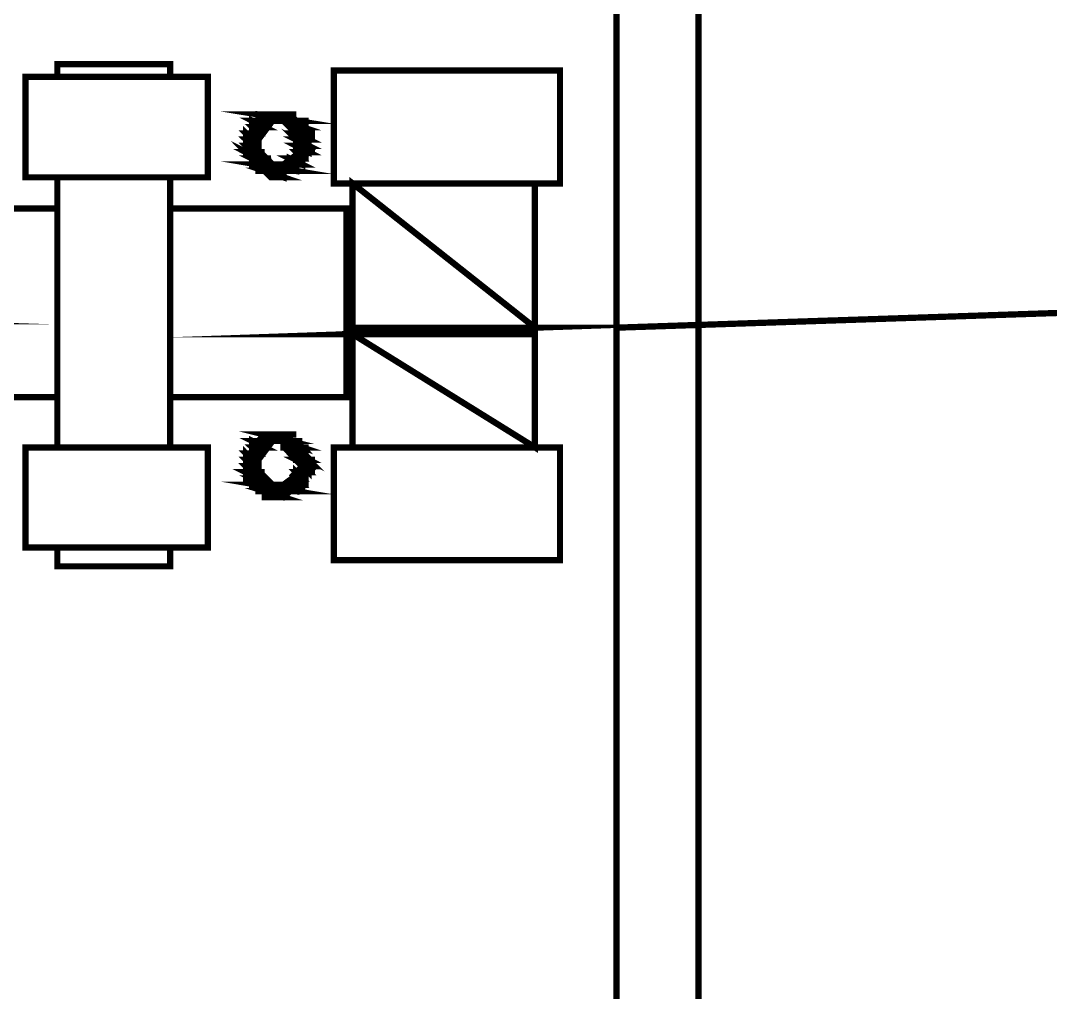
# Model space of a CAD drawing. Extents: x 219 to 1226, y 175 to 465.
# Drawn here: x 672.13 to 679.08, y 297.99 to 304.55 of the extents above; entities that cross this region are included whole.
import ezdxf

# ---------------------------------------------------------------- set-up
doc = ezdxf.new("R2010")
doc.units = 0
doc.header["$MEASUREMENT"] = 0
doc.layers.add('C00-00-00-BLACK', color=7, linetype='Continuous')
doc.layers.add('CFF-00-00', color=1, linetype='Continuous')

msp = doc.modelspace()

# ---------------------------------------------------------------- linework, layer by layer
at = {"layer": 'C00-00-00-BLACK', "const_width": 0.0423}
for points in [[(676.1553, 312.1444), (676.1553, 303.5394)], [(676.7083, 312.1444), (676.7083, 293.1124)], [(673.1443, 304.1744), (673.1443, 304.2594), (672.3823, 304.2594), (672.3823, 304.1744)], [(676.1553, 303.5824), (676.1553, 293.1124)], [(672.3823, 303.4964), (672.3823, 301.6734)], [(673.1443, 301.6734), (673.1443, 303.4964)], [(674.3743, 301.6734), (674.3743, 303.4554)], [(675.6053, 301.6734), (675.6053, 303.4554)], [(672.3823, 303.2864), (671.1093, 303.2864), (671.1093, 302.0124), (672.3823, 302.0124)], [(673.1443, 302.0124), (674.3333, 302.0124), (674.3333, 303.2864), (673.1443, 303.2864)], [(673.1443, 300.9974), (673.1443, 300.8704), (672.3823, 300.8704), (672.3823, 300.9974)], [(672.3823, 300.9974), (673.1443, 300.9974)]]:
    msp.add_lwpolyline(points, dxfattribs=at)
for points in [[(674.2473, 303.4554), (675.7743, 303.4554), (675.7743, 304.2174), (674.2473, 304.2174), (674.2473, 303.4554)], [(672.1683, 303.4964), (673.3983, 303.4964), (673.3983, 304.1744), (672.1683, 304.1744), (672.1683, 303.4964)], [(673.9513, 303.9204), (673.7393, 303.9204), (673.9943, 303.8784), (673.9513, 303.9204)], [(674.0783, 303.7094), (674.0783, 303.7624), (673.9193, 303.9204), (673.8673, 303.9204), (673.8243, 303.9204), (673.6973, 303.7624), (673.6973, 303.7094), (673.6973, 303.6674), (673.8243, 303.5394), (673.8673, 303.5394), (673.9193, 303.5394), (674.0783, 303.6674), (674.0783, 303.7094)], [(673.7393, 303.9204), (673.9943, 303.8784), (673.7393, 303.8784), (673.7393, 303.9204)], [(673.7813, 303.9204), (673.9513, 303.9204), (673.7393, 303.9204), (673.7813, 303.9204)], [(673.8243, 303.9204), (673.9083, 303.9204), (673.7813, 303.9204), (673.8243, 303.9204)], [(673.9513, 303.9204), (673.9943, 303.9204), (673.7813, 303.9204), (673.9513, 303.9204)], [(673.9513, 303.9204), (673.7813, 303.9204), (673.9083, 303.9204), (673.9513, 303.9204)], [(673.9513, 303.9204), (673.7813, 303.9204), (673.9513, 303.9204)], [(673.8673, 303.9204), (673.8243, 303.9204), (673.8673, 303.9204), (673.8673, 303.9204)], [(673.9083, 303.9204), (673.9513, 303.9204), (673.8243, 303.9204), (673.9083, 303.9204)], [(673.9083, 303.9204), (673.8243, 303.9204), (673.8673, 303.9204), (673.9083, 303.9204)], [(673.9083, 303.9204), (673.8243, 303.9204), (673.9083, 303.9204)], [(673.8243, 303.8784), (673.6973, 303.8784), (673.7813, 303.8354), (673.8243, 303.8784)], [(673.6973, 303.8784), (673.7813, 303.8354), (673.6973, 303.8354), (673.6973, 303.8784)], [(673.7393, 303.8784), (673.8243, 303.8784), (673.6973, 303.8784), (673.7393, 303.8784)], [(673.6973, 303.8354), (673.7393, 303.7934), (673.6973, 303.7934), (673.6973, 303.8354)], [(673.7393, 303.8784), (673.9943, 303.8784), (674.0353, 303.8784), (673.7393, 303.8784)], [(673.9943, 303.8784), (674.0353, 303.8784), (673.7393, 303.8784), (673.9943, 303.8784)], [(673.7393, 303.8784), (673.9943, 303.8784), (674.0353, 303.8784), (673.7393, 303.8784)], [(673.9943, 303.8784), (674.0353, 303.8784), (673.7393, 303.8784), (673.9943, 303.8784)], [(673.8243, 303.8784), (673.8673, 303.8784), (673.7393, 303.8784), (673.8243, 303.8784)], [(673.8243, 303.8784), (673.7393, 303.8784), (673.8673, 303.8784), (673.8243, 303.8784)], [(673.8243, 303.8784), (673.7393, 303.8784), (673.8243, 303.8784)], [(674.0353, 303.7094), (674.0353, 303.7514), (673.9083, 303.8784), (673.8673, 303.8784), (673.8343, 303.8784), (673.7393, 303.7514), (673.7393, 303.7094), (673.7393, 303.6774), (673.8343, 303.5824), (673.8673, 303.5824), (673.9083, 303.5824), (674.0353, 303.6774), (674.0353, 303.7094)], [(674.0353, 303.8784), (673.9083, 303.8784), (674.0353, 303.8354), (674.0353, 303.8784)], [(673.9083, 303.8784), (674.0353, 303.8354), (673.9513, 303.8354), (673.9083, 303.8784)], [(673.8673, 303.8784), (673.9943, 303.8784), (674.0353, 303.8784), (673.8673, 303.8784)], [(673.9943, 303.8784), (674.0353, 303.8784), (673.8673, 303.8784), (673.9943, 303.8784)], [(673.9943, 303.8784), (673.8673, 303.8784), (673.9943, 303.8784)], [(673.8673, 303.8784), (673.9943, 303.8784), (673.9083, 303.8784), (673.8673, 303.8784)], [(673.9083, 303.8784), (673.9943, 303.8784), (674.0353, 303.8784), (673.9083, 303.8784)], [(673.9943, 303.8784), (674.0353, 303.8784), (673.9083, 303.8784), (673.9943, 303.8784)], [(674.0353, 303.8784), (674.0783, 303.8784), (673.9083, 303.8784), (674.0353, 303.8784)], [(674.0353, 303.8784), (673.9083, 303.8784), (673.9943, 303.8784), (674.0353, 303.8784)], [(673.9943, 303.8354), (674.0353, 303.7934), (673.9943, 303.7934), (673.9943, 303.8354)], [(673.7393, 303.7934), (673.6553, 303.7934), (673.6973, 303.7514), (673.7393, 303.7934)], [(673.6553, 303.7934), (673.6973, 303.7514), (673.6553, 303.7514), (673.6553, 303.7934)], [(673.6973, 303.7934), (673.7393, 303.7934), (673.6553, 303.7934), (673.6973, 303.7934)], [(673.6553, 303.7934), (673.7393, 303.7934), (673.7813, 303.7934), (673.6553, 303.7934)], [(673.7393, 303.7934), (673.7813, 303.7934), (673.6553, 303.7934), (673.7393, 303.7934)], [(673.6553, 303.7514), (673.6973, 303.7094), (673.6553, 303.7094), (673.6553, 303.7514)], [(673.7393, 303.8354), (673.6973, 303.8354), (673.7393, 303.7934), (673.7393, 303.8354)], [(673.6973, 303.8354), (673.7813, 303.8354), (673.8243, 303.8354), (673.6973, 303.8354)], [(673.7813, 303.8354), (673.8243, 303.8354), (673.6973, 303.8354), (673.7813, 303.8354)], [(673.6973, 303.8354), (673.7813, 303.8354), (673.8243, 303.8354), (673.6973, 303.8354)], [(673.7813, 303.8354), (673.8243, 303.8354), (673.6973, 303.8354), (673.7813, 303.8354)], [(673.7393, 303.8354), (673.7813, 303.8354), (673.6973, 303.8354), (673.7393, 303.8354)], [(673.7393, 303.8354), (673.6973, 303.8354), (673.7813, 303.8354), (673.7393, 303.8354)], [(673.7393, 303.7934), (673.6973, 303.7934), (673.7393, 303.7934)], [(673.9943, 303.7514), (674.0783, 303.7094), (674.0353, 303.7094), (673.9943, 303.7514)], [(674.0783, 303.7934), (673.9943, 303.7934), (674.0783, 303.7514), (674.0783, 303.7934)], [(673.9513, 303.8354), (674.0353, 303.8354), (674.0783, 303.8354), (673.9513, 303.8354)], [(674.0353, 303.8354), (674.0783, 303.8354), (673.9513, 303.8354), (674.0353, 303.8354)], [(674.0353, 303.8354), (673.9513, 303.8354), (674.0353, 303.8354)], [(673.9513, 303.8354), (674.0353, 303.8354), (673.9943, 303.8354), (673.9513, 303.8354)], [(674.0353, 303.8354), (673.9943, 303.8354), (674.0353, 303.7934), (674.0353, 303.8354)], [(673.9943, 303.7934), (674.0783, 303.7514), (673.9943, 303.7514), (673.9943, 303.7934)], [(673.9943, 303.7934), (674.0353, 303.7934), (674.0783, 303.7934), (673.9943, 303.7934)], [(674.0353, 303.7934), (674.0783, 303.7934), (673.9943, 303.7934), (674.0353, 303.7934)], [(674.0783, 303.7934), (674.1203, 303.7934), (673.9943, 303.7934), (674.0783, 303.7934)], [(674.0783, 303.7934), (673.9943, 303.7934), (674.0353, 303.7934), (674.0783, 303.7934)], [(673.6553, 303.6664), (673.7393, 303.6234), (673.6973, 303.6234), (673.6553, 303.6664)], [(673.6973, 303.7514), (673.6553, 303.7514), (673.6973, 303.7094), (673.6973, 303.7514)], [(673.6973, 303.7094), (673.6553, 303.7094), (673.6973, 303.6664), (673.6973, 303.7094)], [(673.6553, 303.7514), (673.6973, 303.7514), (673.7393, 303.7514), (673.6553, 303.7514)], [(673.6973, 303.7514), (673.7393, 303.7514), (673.6553, 303.7514), (673.6973, 303.7514)], [(673.6553, 303.7514), (673.6973, 303.7514), (673.7393, 303.7514), (673.6553, 303.7514)], [(673.6973, 303.7514), (673.7393, 303.7514), (673.6553, 303.7514), (673.6973, 303.7514)], [(673.6553, 303.7094), (673.6973, 303.6664), (673.6553, 303.6664), (673.6553, 303.7094)], [(673.6553, 303.7094), (673.6973, 303.7094), (673.7393, 303.7094), (673.6553, 303.7094)], [(673.6973, 303.7094), (673.7393, 303.7094), (673.6553, 303.7094), (673.6973, 303.7094)], [(674.0783, 303.7514), (673.9943, 303.7514), (674.0783, 303.7094), (674.0783, 303.7514)], [(674.0783, 303.7094), (673.9943, 303.7094), (674.0783, 303.6664), (674.0783, 303.7094)], [(673.9943, 303.7514), (674.0783, 303.7514), (674.1203, 303.7514), (673.9943, 303.7514)], [(674.0783, 303.7514), (674.1203, 303.7514), (673.9943, 303.7514), (674.0783, 303.7514)], [(673.9943, 303.7094), (674.0783, 303.6664), (673.9943, 303.6664), (673.9943, 303.7094)], [(674.0353, 303.7094), (674.0783, 303.7094), (673.9943, 303.7094), (674.0353, 303.7094)], [(674.0783, 303.7094), (674.0353, 303.7094), (674.0783, 303.7094)], [(673.7393, 303.6664), (673.6553, 303.6664), (673.7393, 303.6234), (673.7393, 303.6664)], [(673.7393, 303.6664), (673.7813, 303.6664), (673.6553, 303.6664), (673.7393, 303.6664)], [(673.7393, 303.6664), (673.6553, 303.6664), (673.6973, 303.6664), (673.7393, 303.6664)], [(673.6553, 303.6664), (673.7393, 303.6664), (673.7813, 303.6664), (673.6553, 303.6664)], [(673.7393, 303.6664), (673.7813, 303.6664), (673.6553, 303.6664), (673.7393, 303.6664)], [(673.6973, 303.6234), (673.7813, 303.5824), (673.6973, 303.5824), (673.6973, 303.6234)], [(673.9513, 303.6234), (674.0353, 303.5824), (673.9513, 303.5824), (673.9513, 303.6234)], [(674.0783, 303.6664), (673.9943, 303.6664), (674.0353, 303.6234), (674.0783, 303.6664)], [(673.9943, 303.6664), (674.0353, 303.6234), (673.9943, 303.6234), (673.9943, 303.6664)], [(673.9943, 303.6664), (674.0783, 303.6664), (674.1203, 303.6664), (673.9943, 303.6664)], [(674.0783, 303.6664), (674.1203, 303.6664), (673.9943, 303.6664), (674.0783, 303.6664)], [(673.9943, 303.5824), (673.7393, 303.5824), (673.9943, 303.5394), (673.9943, 303.5824)], [(673.7813, 303.6234), (673.6973, 303.6234), (673.7813, 303.5824), (673.7813, 303.6234)], [(673.6973, 303.6234), (673.7393, 303.6234), (673.7813, 303.6234), (673.6973, 303.6234)], [(673.7393, 303.6234), (673.7813, 303.6234), (673.6973, 303.6234), (673.7393, 303.6234)], [(673.7813, 303.6234), (673.8243, 303.6234), (673.6973, 303.6234), (673.7813, 303.6234)], [(673.7813, 303.6234), (673.6973, 303.6234), (673.7393, 303.6234), (673.7813, 303.6234)], [(673.6973, 303.5824), (673.7813, 303.5824), (673.8243, 303.5824), (673.6973, 303.5824)], [(673.7813, 303.5824), (673.8243, 303.5824), (673.6973, 303.5824), (673.7813, 303.5824)], [(673.8243, 303.5824), (673.8673, 303.5824), (673.6973, 303.5824), (673.8243, 303.5824)], [(673.8243, 303.5824), (673.6973, 303.5824), (673.7813, 303.5824), (673.8243, 303.5824)], [(673.8243, 303.5824), (673.6973, 303.5824), (673.8243, 303.5824)], [(673.6973, 303.5824), (673.8243, 303.5824), (673.7393, 303.5824), (673.6973, 303.5824)], [(673.7813, 303.5394), (673.9083, 303.4964), (673.8243, 303.4964), (673.7813, 303.5394)], [(673.7393, 303.5824), (673.9943, 303.5394), (673.7393, 303.5394), (673.7393, 303.5824)], [(673.8673, 303.5824), (673.9083, 303.5824), (673.7393, 303.5824), (673.8673, 303.5824)], [(673.8673, 303.5824), (673.7393, 303.5824), (673.8243, 303.5824), (673.8673, 303.5824)], [(673.7393, 303.5824), (673.9943, 303.5824), (674.0353, 303.5824), (673.7393, 303.5824)], [(673.9943, 303.5824), (674.0353, 303.5824), (673.7393, 303.5824), (673.9943, 303.5824)], [(673.9083, 303.5824), (673.9943, 303.5824), (673.8673, 303.5824), (673.9083, 303.5824)], [(674.0353, 303.6234), (673.9513, 303.6234), (674.0353, 303.5824), (674.0353, 303.6234)], [(673.9513, 303.5824), (674.0353, 303.5824), (673.9083, 303.5824), (673.9513, 303.5824)], [(673.9943, 303.5824), (674.0353, 303.5824), (673.9083, 303.5824), (673.9943, 303.5824)], [(673.9943, 303.5824), (673.9083, 303.5824), (674.0353, 303.5824), (673.9943, 303.5824)], [(673.9083, 303.5824), (673.9943, 303.5824), (674.0353, 303.5824), (673.9083, 303.5824)], [(673.9943, 303.5824), (674.0353, 303.5824), (673.9083, 303.5824), (673.9943, 303.5824)], [(673.9943, 303.5824), (673.9083, 303.5824), (673.9943, 303.5824)], [(673.9943, 303.6234), (674.0353, 303.6234), (673.9513, 303.6234), (673.9943, 303.6234)], [(674.0353, 303.5824), (673.9513, 303.5824), (674.0353, 303.5824)], [(673.9943, 303.6234), (674.0353, 303.6234), (674.0783, 303.6234), (673.9943, 303.6234)], [(674.0353, 303.6234), (674.0783, 303.6234), (673.9943, 303.6234), (674.0353, 303.6234)], [(673.9943, 303.6234), (674.0353, 303.6234), (674.0783, 303.6234), (673.9943, 303.6234)], [(674.0353, 303.6234), (674.0783, 303.6234), (673.9943, 303.6234), (674.0353, 303.6234)], [(674.0353, 303.6234), (673.9943, 303.6234), (674.0353, 303.6234)], [(673.9083, 303.5394), (673.7813, 303.5394), (673.9083, 303.4964), (673.9083, 303.5394)], [(673.9513, 303.5394), (673.9943, 303.5394), (673.7393, 303.5394), (673.9513, 303.5394)], [(673.9513, 303.5394), (673.7393, 303.5394), (673.9943, 303.5394), (673.9513, 303.5394)], [(673.9513, 303.5394), (673.7393, 303.5394), (673.9513, 303.5394)], [(673.7393, 303.5394), (673.9513, 303.5394), (673.7813, 303.5394), (673.7393, 303.5394)], [(673.9083, 303.5394), (673.9513, 303.5394), (673.7813, 303.5394), (673.9083, 303.5394)], [(673.9083, 303.5394), (673.7813, 303.5394), (673.9513, 303.5394), (673.9083, 303.5394)], [(673.8243, 303.4964), (673.8673, 303.4964), (673.9083, 303.4964), (673.8243, 303.4964)], [(673.8673, 303.4964), (673.9083, 303.4964), (673.8243, 303.4964), (673.8673, 303.4964)], [(673.8673, 303.4964), (673.8243, 303.4964), (673.9083, 303.4964), (673.8673, 303.4964)], [(674.3743, 303.4554), (675.6053, 303.4554), (675.6053, 302.4814), (674.3743, 303.4554)], [(674.3743, 303.4554), (674.3743, 302.4814), (675.6053, 302.4814), (674.3743, 303.4554)], [(669.8793, 302.5654), (671.1093, 302.5244), (669.8793, 302.5244), (669.8793, 302.5654)], [(675.6053, 302.4814), (674.3743, 302.4384), (675.6053, 302.4384), (675.6053, 302.4814)], [(674.3743, 302.4814), (675.6053, 302.4814), (674.3743, 302.4384), (674.3743, 302.4814)], [(674.3743, 302.4384), (675.6053, 301.6734), (674.3743, 301.6734), (674.3743, 302.4384)], [(675.6053, 302.4384), (674.3743, 302.4384), (675.6053, 301.6734), (675.6053, 302.4384)], [(673.9513, 301.7594), (673.7813, 301.7594), (673.9513, 301.7164), (673.9513, 301.7594)], [(674.0783, 301.5464), (674.0783, 301.6004), (673.9193, 301.7594), (673.8673, 301.7594), (673.8243, 301.7594), (673.6973, 301.6004), (673.6973, 301.5464), (673.6973, 301.5054), (673.8243, 301.3774), (673.8673, 301.3774), (673.9193, 301.3774), (674.0783, 301.5054), (674.0783, 301.5464)], [(673.7813, 301.7594), (673.9513, 301.7164), (673.7393, 301.7164), (673.7813, 301.7594)], [(673.8243, 301.7594), (673.9083, 301.7594), (673.7813, 301.7594), (673.8243, 301.7594)], [(673.9513, 301.7594), (673.9943, 301.7594), (673.7813, 301.7594), (673.9513, 301.7594)], [(673.9513, 301.7594), (673.7813, 301.7594), (673.9083, 301.7594), (673.9513, 301.7594)], [(673.8673, 301.7594), (673.8243, 301.7594), (673.8673, 301.7594), (673.8673, 301.7594)], [(673.9083, 301.7594), (673.9513, 301.7594), (673.8243, 301.7594), (673.9083, 301.7594)], [(673.9083, 301.7594), (673.8243, 301.7594), (673.8673, 301.7594), (673.9083, 301.7594)], [(673.9083, 301.7594), (673.8243, 301.7594), (673.9083, 301.7594)], [(673.8243, 301.7164), (673.6973, 301.7164), (673.7813, 301.6734), (673.8243, 301.7164)], [(673.6973, 301.7164), (673.7813, 301.6734), (673.6973, 301.6734), (673.6973, 301.7164)], [(673.7393, 301.7164), (673.8243, 301.7164), (673.6973, 301.7164), (673.7393, 301.7164)], [(673.6973, 301.6734), (673.7393, 301.6324), (673.6973, 301.6324), (673.6973, 301.6734)], [(673.9943, 301.7164), (674.0353, 301.7164), (673.7393, 301.7164), (673.9943, 301.7164)], [(673.9943, 301.7164), (673.7393, 301.7164), (673.9513, 301.7164), (673.9943, 301.7164)], [(673.7393, 301.7164), (673.9943, 301.7164), (674.0353, 301.7164), (673.7393, 301.7164)], [(673.9943, 301.7164), (674.0353, 301.7164), (673.7393, 301.7164), (673.9943, 301.7164)], [(673.7393, 301.7164), (673.9943, 301.7164), (674.0353, 301.7164), (673.7393, 301.7164)], [(673.9943, 301.7164), (674.0353, 301.7164), (673.7393, 301.7164), (673.9943, 301.7164)], [(673.8243, 301.7164), (673.8673, 301.7164), (673.7393, 301.7164), (673.8243, 301.7164)], [(673.8243, 301.7164), (673.7393, 301.7164), (673.8673, 301.7164), (673.8243, 301.7164)], [(673.8243, 301.7164), (673.7393, 301.7164), (673.8243, 301.7164)], [(674.0353, 301.5464), (674.0353, 301.5894), (673.9083, 301.7164), (673.8673, 301.7164), (673.8343, 301.7164), (673.7393, 301.5894), (673.7393, 301.5464), (673.7393, 301.5154), (673.8343, 301.4204), (673.8673, 301.4204), (673.9083, 301.4204), (674.0353, 301.5154), (674.0353, 301.5464)], [(673.9943, 301.7164), (673.9083, 301.7164), (674.0353, 301.6734), (673.9943, 301.7164)], [(673.9943, 301.7164), (673.8673, 301.7164), (673.9943, 301.7164)], [(673.8673, 301.7164), (673.9943, 301.7164), (673.9083, 301.7164), (673.8673, 301.7164)], [(673.9083, 301.7164), (674.0353, 301.6734), (673.9083, 301.6734), (673.9083, 301.7164)], [(673.9083, 301.7164), (673.9943, 301.7164), (674.0353, 301.7164), (673.9083, 301.7164)], [(673.9943, 301.7164), (674.0353, 301.7164), (673.9083, 301.7164), (673.9943, 301.7164)], [(673.9943, 301.6734), (674.0353, 301.6324), (673.9943, 301.6324), (673.9943, 301.6734)], [(672.1683, 300.9974), (673.3983, 300.9974), (673.3983, 301.6734), (672.1683, 301.6734), (672.1683, 300.9974)], [(673.7393, 301.6324), (673.6553, 301.6324), (673.6973, 301.5894), (673.7393, 301.6324)], [(673.6553, 301.6324), (673.6973, 301.5894), (673.6553, 301.5894), (673.6553, 301.6324)], [(673.6973, 301.6324), (673.7393, 301.6324), (673.6553, 301.6324), (673.6973, 301.6324)], [(673.6553, 301.6324), (673.7393, 301.6324), (673.7813, 301.6324), (673.6553, 301.6324)], [(673.7393, 301.6324), (673.7813, 301.6324), (673.6553, 301.6324), (673.7393, 301.6324)], [(673.6553, 301.5894), (673.6973, 301.5464), (673.6553, 301.5464), (673.6553, 301.5894)], [(673.7813, 301.6734), (673.6973, 301.6734), (673.7393, 301.6324), (673.7813, 301.6734)], [(673.6973, 301.6734), (673.7813, 301.6734), (673.8243, 301.6734), (673.6973, 301.6734)], [(673.7813, 301.6734), (673.8243, 301.6734), (673.6973, 301.6734), (673.7813, 301.6734)], [(673.6973, 301.6734), (673.7813, 301.6734), (673.8243, 301.6734), (673.6973, 301.6734)], [(673.7813, 301.6734), (673.8243, 301.6734), (673.6973, 301.6734), (673.7813, 301.6734)], [(673.6973, 301.6324), (673.7393, 301.6324), (673.7813, 301.6324), (673.6973, 301.6324)], [(673.7393, 301.6324), (673.7813, 301.6324), (673.6973, 301.6324), (673.7393, 301.6324)], [(673.7393, 301.6324), (673.6973, 301.6324), (673.7393, 301.6324)], [(674.0353, 301.6734), (673.9083, 301.6734), (674.0353, 301.6734)], [(673.9083, 301.6734), (674.0353, 301.6734), (673.9513, 301.6734), (673.9083, 301.6734)], [(673.9943, 301.5894), (674.0783, 301.5464), (674.0353, 301.5464), (673.9943, 301.5894)], [(674.0353, 301.6324), (673.9943, 301.6324), (674.0783, 301.5894), (674.0353, 301.6324)], [(673.9513, 301.6734), (674.0353, 301.6734), (674.0783, 301.6734), (673.9513, 301.6734)], [(674.0353, 301.6734), (674.0783, 301.6734), (673.9513, 301.6734), (674.0353, 301.6734)], [(674.0353, 301.6734), (673.9513, 301.6734), (674.0353, 301.6734)], [(673.9513, 301.6734), (674.0353, 301.6734), (673.9943, 301.6734), (673.9513, 301.6734)], [(674.0353, 301.6734), (673.9943, 301.6734), (674.0353, 301.6324), (674.0353, 301.6734)], [(673.9943, 301.6324), (674.0783, 301.5894), (673.9943, 301.5894), (673.9943, 301.6324)], [(673.9943, 301.6324), (674.0353, 301.6324), (674.0783, 301.6324), (673.9943, 301.6324)], [(674.0353, 301.6324), (674.0783, 301.6324), (673.9943, 301.6324), (674.0353, 301.6324)], [(674.2473, 300.9114), (675.7743, 300.9114), (675.7743, 301.6734), (674.2473, 301.6734), (674.2473, 300.9114)], [(673.6973, 301.5894), (673.6553, 301.5894), (673.6973, 301.5464), (673.6973, 301.5894)], [(673.6553, 301.5894), (673.6973, 301.5894), (673.7393, 301.5894), (673.6553, 301.5894)], [(673.6973, 301.5894), (673.7393, 301.5894), (673.6553, 301.5894), (673.6973, 301.5894)], [(673.6553, 301.5464), (673.6973, 301.5054), (673.6553, 301.5054), (673.6553, 301.5464)], [(674.0783, 301.5894), (673.9943, 301.5894), (674.0783, 301.5464), (674.0783, 301.5894)], [(674.0353, 301.5464), (674.0783, 301.5054), (673.9943, 301.5054), (674.0353, 301.5464)], [(673.9943, 301.5894), (674.0783, 301.5894), (674.1203, 301.5894), (673.9943, 301.5894)], [(674.0783, 301.5894), (674.1203, 301.5894), (673.9943, 301.5894), (674.0783, 301.5894)], [(673.9943, 301.5894), (674.0783, 301.5894), (674.1203, 301.5894), (673.9943, 301.5894)], [(674.0783, 301.5894), (674.1203, 301.5894), (673.9943, 301.5894), (674.0783, 301.5894)], [(673.7393, 301.5054), (673.6553, 301.5054), (673.7393, 301.4634), (673.7393, 301.5054)], [(673.6973, 301.5464), (673.6553, 301.5464), (673.6973, 301.5054), (673.6973, 301.5464)], [(673.6553, 301.5464), (673.6973, 301.5464), (673.7393, 301.5464), (673.6553, 301.5464)], [(673.6973, 301.5464), (673.7393, 301.5464), (673.6553, 301.5464), (673.6973, 301.5464)], [(673.6553, 301.5464), (673.6973, 301.5464), (673.7393, 301.5464), (673.6553, 301.5464)], [(673.6973, 301.5464), (673.7393, 301.5464), (673.6553, 301.5464), (673.6973, 301.5464)], [(673.6553, 301.5054), (673.7393, 301.4634), (673.6553, 301.4634), (673.6553, 301.5054)], [(673.7393, 301.5054), (673.7813, 301.5054), (673.6553, 301.5054), (673.7393, 301.5054)], [(673.7393, 301.5054), (673.6553, 301.5054), (673.6973, 301.5054), (673.7393, 301.5054)], [(674.0783, 301.5054), (673.9943, 301.5054), (674.0353, 301.4634), (674.0783, 301.5054)], [(673.9943, 301.5054), (674.0353, 301.4634), (673.9943, 301.4634), (673.9943, 301.5054)], [(673.9943, 301.5054), (674.0783, 301.5054), (674.1203, 301.5054), (673.9943, 301.5054)], [(674.0783, 301.5054), (674.1203, 301.5054), (673.9943, 301.5054), (674.0783, 301.5054)], [(673.9943, 301.5054), (674.0783, 301.5054), (674.1203, 301.5054), (673.9943, 301.5054)], [(674.0783, 301.5054), (674.1203, 301.5054), (673.9943, 301.5054), (674.0783, 301.5054)], [(674.0783, 301.5464), (674.0353, 301.5464), (674.0783, 301.5054), (674.0783, 301.5464)], [(673.9943, 301.4204), (673.7393, 301.4204), (673.9943, 301.3774), (673.9943, 301.4204)], [(673.7393, 301.4634), (673.6973, 301.4634), (673.7813, 301.4204), (673.7393, 301.4634)], [(673.7393, 301.4634), (673.6553, 301.4634), (673.7393, 301.4634)], [(673.6553, 301.4634), (673.7393, 301.4634), (673.6973, 301.4634), (673.6553, 301.4634)], [(673.6973, 301.4634), (673.7813, 301.4204), (673.6973, 301.4204), (673.6973, 301.4634)], [(673.6973, 301.4634), (673.7393, 301.4634), (673.7813, 301.4634), (673.6973, 301.4634)], [(673.7393, 301.4634), (673.7813, 301.4634), (673.6973, 301.4634), (673.7393, 301.4634)], [(673.6973, 301.4204), (673.7813, 301.4204), (673.8243, 301.4204), (673.6973, 301.4204)], [(673.7813, 301.4204), (673.8243, 301.4204), (673.6973, 301.4204), (673.7813, 301.4204)], [(673.6973, 301.4204), (673.7813, 301.4204), (673.8243, 301.4204), (673.6973, 301.4204)], [(673.7813, 301.4204), (673.8243, 301.4204), (673.6973, 301.4204), (673.7813, 301.4204)], [(673.8243, 301.4204), (673.8673, 301.4204), (673.6973, 301.4204), (673.8243, 301.4204)], [(673.8243, 301.4204), (673.6973, 301.4204), (673.7813, 301.4204), (673.8243, 301.4204)], [(673.8243, 301.4204), (673.6973, 301.4204), (673.8243, 301.4204)], [(673.6973, 301.4204), (673.8243, 301.4204), (673.7393, 301.4204), (673.6973, 301.4204)], [(673.7393, 301.4204), (673.9943, 301.3774), (673.7393, 301.3774), (673.7393, 301.4204)], [(673.8673, 301.4204), (673.9083, 301.4204), (673.7393, 301.4204), (673.8673, 301.4204)], [(673.8673, 301.4204), (673.7393, 301.4204), (673.8243, 301.4204), (673.8673, 301.4204)], [(673.9083, 301.4204), (673.9943, 301.4204), (673.8673, 301.4204), (673.9083, 301.4204)], [(673.8673, 301.4204), (673.9943, 301.4204), (674.0353, 301.4204), (673.8673, 301.4204)], [(673.9943, 301.4204), (674.0353, 301.4204), (673.8673, 301.4204), (673.9943, 301.4204)], [(673.9513, 301.4204), (674.0353, 301.4204), (673.9083, 301.4204), (673.9513, 301.4204)], [(673.9943, 301.4204), (674.0353, 301.4204), (673.9083, 301.4204), (673.9943, 301.4204)], [(673.9943, 301.4204), (673.9083, 301.4204), (674.0353, 301.4204), (673.9943, 301.4204)], [(673.9083, 301.4204), (673.9943, 301.4204), (674.0353, 301.4204), (673.9083, 301.4204)], [(673.9943, 301.4204), (674.0353, 301.4204), (673.9083, 301.4204), (673.9943, 301.4204)], [(673.9943, 301.4204), (673.9083, 301.4204), (673.9943, 301.4204)], [(673.9943, 301.4634), (674.0353, 301.4204), (673.9513, 301.4204), (673.9943, 301.4634)], [(673.9513, 301.4204), (674.0353, 301.4204), (674.0783, 301.4204), (673.9513, 301.4204)], [(674.0353, 301.4204), (674.0783, 301.4204), (673.9513, 301.4204), (674.0353, 301.4204)], [(674.0353, 301.4204), (673.9513, 301.4204), (674.0353, 301.4204)], [(674.0353, 301.4634), (673.9943, 301.4634), (674.0353, 301.4204), (674.0353, 301.4634)], [(673.9943, 301.4634), (674.0353, 301.4634), (674.0783, 301.4634), (673.9943, 301.4634)], [(674.0353, 301.4634), (674.0783, 301.4634), (673.9943, 301.4634), (674.0353, 301.4634)], [(673.9943, 301.4634), (674.0353, 301.4634), (674.0783, 301.4634), (673.9943, 301.4634)], [(674.0353, 301.4634), (674.0783, 301.4634), (673.9943, 301.4634), (674.0353, 301.4634)], [(673.9513, 301.3774), (673.7813, 301.3774), (673.9083, 301.3364), (673.9513, 301.3774)], [(673.7393, 301.3774), (673.9943, 301.3774), (674.0353, 301.3774), (673.7393, 301.3774)], [(673.9943, 301.3774), (674.0353, 301.3774), (673.7393, 301.3774), (673.9943, 301.3774)], [(673.9513, 301.3774), (673.9943, 301.3774), (673.7393, 301.3774), (673.9513, 301.3774)], [(673.9513, 301.3774), (673.7393, 301.3774), (673.9943, 301.3774), (673.9513, 301.3774)], [(673.9513, 301.3774), (673.7393, 301.3774), (673.9513, 301.3774)], [(673.7393, 301.3774), (673.9513, 301.3774), (673.7813, 301.3774), (673.7393, 301.3774)], [(673.7813, 301.3774), (673.9083, 301.3364), (673.7813, 301.3364), (673.7813, 301.3774)], [(673.9083, 301.3364), (673.7813, 301.3364), (673.9083, 301.3364)], [(673.7813, 301.3364), (673.9083, 301.3364), (673.8243, 301.3364), (673.7813, 301.3364)], [(673.8243, 301.3364), (673.8673, 301.3364), (673.9083, 301.3364), (673.8243, 301.3364)], [(673.8673, 301.3364), (673.9083, 301.3364), (673.8243, 301.3364), (673.8673, 301.3364)], [(673.8673, 301.3364), (673.8243, 301.3364), (673.9083, 301.3364), (673.8673, 301.3364)]]:
    msp.add_lwpolyline(points, close=True, dxfattribs=at)
at = {"layer": 'C00-00-00-BLACK'}
for points in [[(673.7393, 303.8784), (673.8243, 303.8784), (673.6973, 303.8784), (673.7393, 303.8784)], [(673.8243, 303.8784), (673.6973, 303.8784), (673.7813, 303.8354), (673.8243, 303.8784)], [(673.6973, 303.8784), (673.7813, 303.8354), (673.6973, 303.8354), (673.6973, 303.8784)], [(673.7813, 303.9204), (673.9513, 303.9204), (673.7393, 303.9204), (673.7813, 303.9204)], [(673.9513, 303.9204), (673.7393, 303.9204), (673.9943, 303.8784), (673.9513, 303.9204)], [(673.7393, 303.9204), (673.9943, 303.8784), (673.7393, 303.8784), (673.7393, 303.9204)], [(673.7393, 303.8784), (673.9943, 303.8784), (674.0353, 303.8784), (673.7393, 303.8784)], [(673.9943, 303.8784), (674.0353, 303.8784), (673.7393, 303.8784), (673.9943, 303.8784)], [(673.7393, 303.8784), (673.9943, 303.8784), (674.0353, 303.8784), (673.7393, 303.8784)], [(673.9943, 303.8784), (674.0353, 303.8784), (673.7393, 303.8784), (673.9943, 303.8784)], [(673.8243, 303.8784), (673.8673, 303.8784), (673.7393, 303.8784), (673.8243, 303.8784)], [(673.8243, 303.8784), (673.7393, 303.8784), (673.8673, 303.8784), (673.8243, 303.8784)], [(673.8243, 303.8784), (673.7393, 303.8784), (673.8243, 303.8784)], [(673.8243, 303.9204), (673.9083, 303.9204), (673.7813, 303.9204), (673.8243, 303.9204)], [(673.9513, 303.9204), (673.9943, 303.9204), (673.7813, 303.9204), (673.9513, 303.9204)], [(673.9513, 303.9204), (673.7813, 303.9204), (673.9083, 303.9204), (673.9513, 303.9204)], [(673.9513, 303.9204), (673.7813, 303.9204), (673.9513, 303.9204)], [(673.8673, 303.9204), (673.8243, 303.9204), (673.8673, 303.9204), (673.8673, 303.9204)], [(673.9083, 303.9204), (673.9513, 303.9204), (673.8243, 303.9204), (673.9083, 303.9204)], [(673.9083, 303.9204), (673.8243, 303.9204), (673.8673, 303.9204), (673.9083, 303.9204)], [(673.9083, 303.9204), (673.8243, 303.9204), (673.9083, 303.9204)], [(673.8673, 303.8784), (673.9943, 303.8784), (674.0353, 303.8784), (673.8673, 303.8784)], [(673.9943, 303.8784), (674.0353, 303.8784), (673.8673, 303.8784), (673.9943, 303.8784)], [(673.9943, 303.8784), (673.8673, 303.8784), (673.9943, 303.8784)], [(673.8673, 303.8784), (673.9943, 303.8784), (673.9083, 303.8784), (673.8673, 303.8784)], [(673.9083, 303.8784), (673.9943, 303.8784), (674.0353, 303.8784), (673.9083, 303.8784)], [(673.9943, 303.8784), (674.0353, 303.8784), (673.9083, 303.8784), (673.9943, 303.8784)], [(674.0353, 303.8784), (674.0783, 303.8784), (673.9083, 303.8784), (674.0353, 303.8784)], [(674.0353, 303.8784), (673.9083, 303.8784), (673.9943, 303.8784), (674.0353, 303.8784)], [(674.0353, 303.8784), (673.9083, 303.8784), (674.0353, 303.8354), (674.0353, 303.8784)], [(673.9083, 303.8784), (674.0353, 303.8354), (673.9513, 303.8354), (673.9083, 303.8784)], [(673.6973, 303.8354), (673.7813, 303.8354), (673.8243, 303.8354), (673.6973, 303.8354)], [(673.7813, 303.8354), (673.8243, 303.8354), (673.6973, 303.8354), (673.7813, 303.8354)], [(673.6973, 303.8354), (673.7813, 303.8354), (673.8243, 303.8354), (673.6973, 303.8354)], [(673.7813, 303.8354), (673.8243, 303.8354), (673.6973, 303.8354), (673.7813, 303.8354)], [(673.7393, 303.8354), (673.7813, 303.8354), (673.6973, 303.8354), (673.7393, 303.8354)], [(673.7393, 303.8354), (673.6973, 303.8354), (673.7813, 303.8354), (673.7393, 303.8354)], [(673.7393, 303.8354), (673.6973, 303.8354), (673.7393, 303.7934), (673.7393, 303.8354)], [(673.6973, 303.8354), (673.7393, 303.7934), (673.6973, 303.7934), (673.6973, 303.8354)], [(673.9513, 303.8354), (674.0353, 303.8354), (674.0783, 303.8354), (673.9513, 303.8354)], [(674.0353, 303.8354), (674.0783, 303.8354), (673.9513, 303.8354), (674.0353, 303.8354)], [(674.0353, 303.8354), (673.9513, 303.8354), (674.0353, 303.8354)], [(673.9513, 303.8354), (674.0353, 303.8354), (673.9943, 303.8354), (673.9513, 303.8354)], [(674.0353, 303.8354), (673.9943, 303.8354), (674.0353, 303.7934), (674.0353, 303.8354)], [(673.9943, 303.8354), (674.0353, 303.7934), (673.9943, 303.7934), (673.9943, 303.8354)], [(673.6973, 303.7934), (673.7393, 303.7934), (673.6553, 303.7934), (673.6973, 303.7934)], [(673.6553, 303.7934), (673.7393, 303.7934), (673.7813, 303.7934), (673.6553, 303.7934)], [(673.7393, 303.7934), (673.7813, 303.7934), (673.6553, 303.7934), (673.7393, 303.7934)], [(673.7393, 303.7934), (673.6553, 303.7934), (673.6973, 303.7514), (673.7393, 303.7934)], [(673.6553, 303.7934), (673.6973, 303.7514), (673.6553, 303.7514), (673.6553, 303.7934)], [(673.6553, 303.7514), (673.6973, 303.7514), (673.7393, 303.7514), (673.6553, 303.7514)], [(673.6973, 303.7514), (673.7393, 303.7514), (673.6553, 303.7514), (673.6973, 303.7514)], [(673.6553, 303.7514), (673.6973, 303.7514), (673.7393, 303.7514), (673.6553, 303.7514)], [(673.6973, 303.7514), (673.7393, 303.7514), (673.6553, 303.7514), (673.6973, 303.7514)], [(673.6973, 303.7514), (673.6553, 303.7514), (673.6973, 303.7094), (673.6973, 303.7514)], [(673.6553, 303.7514), (673.6973, 303.7094), (673.6553, 303.7094), (673.6553, 303.7514)], [(673.7393, 303.7934), (673.6973, 303.7934), (673.7393, 303.7934)], [(673.9943, 303.7934), (674.0353, 303.7934), (674.0783, 303.7934), (673.9943, 303.7934)], [(674.0353, 303.7934), (674.0783, 303.7934), (673.9943, 303.7934), (674.0353, 303.7934)], [(674.0783, 303.7934), (674.1203, 303.7934), (673.9943, 303.7934), (674.0783, 303.7934)], [(674.0783, 303.7934), (673.9943, 303.7934), (674.0353, 303.7934), (674.0783, 303.7934)], [(674.0783, 303.7934), (673.9943, 303.7934), (674.0783, 303.7514), (674.0783, 303.7934)], [(673.9943, 303.7934), (674.0783, 303.7514), (673.9943, 303.7514), (673.9943, 303.7934)], [(673.9943, 303.7514), (674.0783, 303.7514), (674.1203, 303.7514), (673.9943, 303.7514)], [(674.0783, 303.7514), (674.1203, 303.7514), (673.9943, 303.7514), (674.0783, 303.7514)], [(674.0783, 303.7514), (673.9943, 303.7514), (674.0783, 303.7094), (674.0783, 303.7514)], [(673.9943, 303.7514), (674.0783, 303.7094), (674.0353, 303.7094), (673.9943, 303.7514)], [(673.6553, 303.7094), (673.6973, 303.7094), (673.7393, 303.7094), (673.6553, 303.7094)], [(673.6973, 303.7094), (673.7393, 303.7094), (673.6553, 303.7094), (673.6973, 303.7094)], [(673.6973, 303.7094), (673.6553, 303.7094), (673.6973, 303.6664), (673.6973, 303.7094)], [(673.6553, 303.7094), (673.6973, 303.6664), (673.6553, 303.6664), (673.6553, 303.7094)], [(673.7393, 303.6664), (673.7813, 303.6664), (673.6553, 303.6664), (673.7393, 303.6664)], [(673.7393, 303.6664), (673.6553, 303.6664), (673.6973, 303.6664), (673.7393, 303.6664)], [(673.6553, 303.6664), (673.7393, 303.6664), (673.7813, 303.6664), (673.6553, 303.6664)], [(673.7393, 303.6664), (673.7813, 303.6664), (673.6553, 303.6664), (673.7393, 303.6664)], [(673.7393, 303.6664), (673.6553, 303.6664), (673.7393, 303.6234), (673.7393, 303.6664)], [(673.6553, 303.6664), (673.7393, 303.6234), (673.6973, 303.6234), (673.6553, 303.6664)], [(674.0353, 303.7094), (674.0783, 303.7094), (673.9943, 303.7094), (674.0353, 303.7094)], [(674.0783, 303.7094), (673.9943, 303.7094), (674.0783, 303.6664), (674.0783, 303.7094)], [(673.9943, 303.7094), (674.0783, 303.6664), (673.9943, 303.6664), (673.9943, 303.7094)], [(673.9943, 303.6664), (674.0783, 303.6664), (674.1203, 303.6664), (673.9943, 303.6664)], [(674.0783, 303.6664), (674.1203, 303.6664), (673.9943, 303.6664), (674.0783, 303.6664)], [(674.0783, 303.6664), (673.9943, 303.6664), (674.0353, 303.6234), (674.0783, 303.6664)], [(673.9943, 303.6664), (674.0353, 303.6234), (673.9943, 303.6234), (673.9943, 303.6664)], [(674.0783, 303.7094), (674.0353, 303.7094), (674.0783, 303.7094)], [(673.6973, 303.6234), (673.7393, 303.6234), (673.7813, 303.6234), (673.6973, 303.6234)], [(673.7393, 303.6234), (673.7813, 303.6234), (673.6973, 303.6234), (673.7393, 303.6234)], [(673.7813, 303.6234), (673.8243, 303.6234), (673.6973, 303.6234), (673.7813, 303.6234)], [(673.7813, 303.6234), (673.6973, 303.6234), (673.7393, 303.6234), (673.7813, 303.6234)], [(673.7813, 303.6234), (673.6973, 303.6234), (673.7813, 303.5824), (673.7813, 303.6234)], [(673.6973, 303.6234), (673.7813, 303.5824), (673.6973, 303.5824), (673.6973, 303.6234)], [(673.9943, 303.6234), (674.0353, 303.6234), (673.9513, 303.6234), (673.9943, 303.6234)], [(674.0353, 303.6234), (673.9513, 303.6234), (674.0353, 303.5824), (674.0353, 303.6234)], [(673.9513, 303.6234), (674.0353, 303.5824), (673.9513, 303.5824), (673.9513, 303.6234)], [(673.9943, 303.6234), (674.0353, 303.6234), (674.0783, 303.6234), (673.9943, 303.6234)], [(674.0353, 303.6234), (674.0783, 303.6234), (673.9943, 303.6234), (674.0353, 303.6234)], [(673.9943, 303.6234), (674.0353, 303.6234), (674.0783, 303.6234), (673.9943, 303.6234)], [(674.0353, 303.6234), (674.0783, 303.6234), (673.9943, 303.6234), (674.0353, 303.6234)], [(674.0353, 303.6234), (673.9943, 303.6234), (674.0353, 303.6234)], [(673.6973, 303.5824), (673.7813, 303.5824), (673.8243, 303.5824), (673.6973, 303.5824)], [(673.7813, 303.5824), (673.8243, 303.5824), (673.6973, 303.5824), (673.7813, 303.5824)], [(673.8243, 303.5824), (673.8673, 303.5824), (673.6973, 303.5824), (673.8243, 303.5824)], [(673.8243, 303.5824), (673.6973, 303.5824), (673.7813, 303.5824), (673.8243, 303.5824)], [(673.8243, 303.5824), (673.6973, 303.5824), (673.8243, 303.5824)], [(673.6973, 303.5824), (673.8243, 303.5824), (673.7393, 303.5824), (673.6973, 303.5824)], [(673.8673, 303.5824), (673.9083, 303.5824), (673.7393, 303.5824), (673.8673, 303.5824)], [(673.8673, 303.5824), (673.7393, 303.5824), (673.8243, 303.5824), (673.8673, 303.5824)], [(673.7393, 303.5824), (673.9943, 303.5824), (674.0353, 303.5824), (673.7393, 303.5824)], [(673.9943, 303.5824), (674.0353, 303.5824), (673.7393, 303.5824), (673.9943, 303.5824)], [(673.9943, 303.5824), (673.7393, 303.5824), (673.9943, 303.5394), (673.9943, 303.5824)], [(673.7393, 303.5824), (673.9943, 303.5394), (673.7393, 303.5394), (673.7393, 303.5824)], [(673.9513, 303.5394), (673.9943, 303.5394), (673.7393, 303.5394), (673.9513, 303.5394)], [(673.9513, 303.5394), (673.7393, 303.5394), (673.9943, 303.5394), (673.9513, 303.5394)], [(673.9513, 303.5394), (673.7393, 303.5394), (673.9513, 303.5394)], [(673.7393, 303.5394), (673.9513, 303.5394), (673.7813, 303.5394), (673.7393, 303.5394)], [(673.9083, 303.5394), (673.9513, 303.5394), (673.7813, 303.5394), (673.9083, 303.5394)], [(673.9083, 303.5394), (673.7813, 303.5394), (673.9513, 303.5394), (673.9083, 303.5394)], [(673.9083, 303.5394), (673.7813, 303.5394), (673.9083, 303.4964), (673.9083, 303.5394)], [(673.7813, 303.5394), (673.9083, 303.4964), (673.8243, 303.4964), (673.7813, 303.5394)], [(673.9083, 303.5824), (673.9943, 303.5824), (673.8673, 303.5824), (673.9083, 303.5824)], [(673.9513, 303.5824), (674.0353, 303.5824), (673.9083, 303.5824), (673.9513, 303.5824)], [(673.9943, 303.5824), (674.0353, 303.5824), (673.9083, 303.5824), (673.9943, 303.5824)], [(673.9943, 303.5824), (673.9083, 303.5824), (674.0353, 303.5824), (673.9943, 303.5824)], [(673.9083, 303.5824), (673.9943, 303.5824), (674.0353, 303.5824), (673.9083, 303.5824)], [(673.9943, 303.5824), (674.0353, 303.5824), (673.9083, 303.5824), (673.9943, 303.5824)], [(673.9943, 303.5824), (673.9083, 303.5824), (673.9943, 303.5824)], [(674.0353, 303.5824), (673.9513, 303.5824), (674.0353, 303.5824)], [(673.8243, 303.4964), (673.8673, 303.4964), (673.9083, 303.4964), (673.8243, 303.4964)], [(673.8673, 303.4964), (673.9083, 303.4964), (673.8243, 303.4964), (673.8673, 303.4964)], [(673.8673, 303.4964), (673.8243, 303.4964), (673.9083, 303.4964), (673.8673, 303.4964)], [(674.3743, 303.4554), (674.3743, 302.4814), (675.6053, 302.4814), (674.3743, 303.4554)], [(674.3743, 303.4554), (675.6053, 303.4554), (675.6053, 302.4814), (674.3743, 303.4554)], [(674.3743, 302.4814), (675.6053, 302.4814), (674.3743, 302.4384), (674.3743, 302.4814)], [(675.6053, 302.4814), (674.3743, 302.4384), (675.6053, 302.4384), (675.6053, 302.4814)], [(675.6053, 302.4384), (674.3743, 302.4384), (675.6053, 301.6734), (675.6053, 302.4384)], [(674.3743, 302.4384), (675.6053, 301.6734), (674.3743, 301.6734), (674.3743, 302.4384)], [(673.7393, 301.7164), (673.8243, 301.7164), (673.6973, 301.7164), (673.7393, 301.7164)], [(673.8243, 301.7164), (673.6973, 301.7164), (673.7813, 301.6734), (673.8243, 301.7164)], [(673.6973, 301.7164), (673.7813, 301.6734), (673.6973, 301.6734), (673.6973, 301.7164)], [(673.7813, 301.7594), (673.9513, 301.7164), (673.7393, 301.7164), (673.7813, 301.7594)], [(673.9943, 301.7164), (674.0353, 301.7164), (673.7393, 301.7164), (673.9943, 301.7164)], [(673.9943, 301.7164), (673.7393, 301.7164), (673.9513, 301.7164), (673.9943, 301.7164)], [(673.7393, 301.7164), (673.9943, 301.7164), (674.0353, 301.7164), (673.7393, 301.7164)], [(673.9943, 301.7164), (674.0353, 301.7164), (673.7393, 301.7164), (673.9943, 301.7164)], [(673.7393, 301.7164), (673.9943, 301.7164), (674.0353, 301.7164), (673.7393, 301.7164)], [(673.9943, 301.7164), (674.0353, 301.7164), (673.7393, 301.7164), (673.9943, 301.7164)], [(673.8243, 301.7164), (673.8673, 301.7164), (673.7393, 301.7164), (673.8243, 301.7164)], [(673.8243, 301.7164), (673.7393, 301.7164), (673.8673, 301.7164), (673.8243, 301.7164)], [(673.8243, 301.7164), (673.7393, 301.7164), (673.8243, 301.7164)], [(673.8243, 301.7594), (673.9083, 301.7594), (673.7813, 301.7594), (673.8243, 301.7594)], [(673.9513, 301.7594), (673.9943, 301.7594), (673.7813, 301.7594), (673.9513, 301.7594)], [(673.9513, 301.7594), (673.7813, 301.7594), (673.9083, 301.7594), (673.9513, 301.7594)], [(673.9513, 301.7594), (673.7813, 301.7594), (673.9513, 301.7164), (673.9513, 301.7594)], [(673.8673, 301.7594), (673.8243, 301.7594), (673.8673, 301.7594), (673.8673, 301.7594)], [(673.9083, 301.7594), (673.9513, 301.7594), (673.8243, 301.7594), (673.9083, 301.7594)], [(673.9083, 301.7594), (673.8243, 301.7594), (673.8673, 301.7594), (673.9083, 301.7594)], [(673.9083, 301.7594), (673.8243, 301.7594), (673.9083, 301.7594)], [(673.9943, 301.7164), (673.8673, 301.7164), (673.9943, 301.7164)], [(673.8673, 301.7164), (673.9943, 301.7164), (673.9083, 301.7164), (673.8673, 301.7164)], [(673.9083, 301.7164), (673.9943, 301.7164), (674.0353, 301.7164), (673.9083, 301.7164)], [(673.9943, 301.7164), (674.0353, 301.7164), (673.9083, 301.7164), (673.9943, 301.7164)], [(673.9943, 301.7164), (673.9083, 301.7164), (674.0353, 301.6734), (673.9943, 301.7164)], [(673.9083, 301.7164), (674.0353, 301.6734), (673.9083, 301.6734), (673.9083, 301.7164)], [(673.6973, 301.6734), (673.7813, 301.6734), (673.8243, 301.6734), (673.6973, 301.6734)], [(673.7813, 301.6734), (673.8243, 301.6734), (673.6973, 301.6734), (673.7813, 301.6734)], [(673.6973, 301.6734), (673.7813, 301.6734), (673.8243, 301.6734), (673.6973, 301.6734)], [(673.7813, 301.6734), (673.8243, 301.6734), (673.6973, 301.6734), (673.7813, 301.6734)], [(673.7813, 301.6734), (673.6973, 301.6734), (673.7393, 301.6324), (673.7813, 301.6734)], [(673.6973, 301.6734), (673.7393, 301.6324), (673.6973, 301.6324), (673.6973, 301.6734)], [(674.0353, 301.6734), (673.9083, 301.6734), (674.0353, 301.6734)], [(673.9083, 301.6734), (674.0353, 301.6734), (673.9513, 301.6734), (673.9083, 301.6734)], [(673.9513, 301.6734), (674.0353, 301.6734), (674.0783, 301.6734), (673.9513, 301.6734)], [(674.0353, 301.6734), (674.0783, 301.6734), (673.9513, 301.6734), (674.0353, 301.6734)], [(674.0353, 301.6734), (673.9513, 301.6734), (674.0353, 301.6734)], [(673.9513, 301.6734), (674.0353, 301.6734), (673.9943, 301.6734), (673.9513, 301.6734)], [(674.0353, 301.6734), (673.9943, 301.6734), (674.0353, 301.6324), (674.0353, 301.6734)], [(673.9943, 301.6734), (674.0353, 301.6324), (673.9943, 301.6324), (673.9943, 301.6734)], [(673.6973, 301.6324), (673.7393, 301.6324), (673.6553, 301.6324), (673.6973, 301.6324)], [(673.6553, 301.6324), (673.7393, 301.6324), (673.7813, 301.6324), (673.6553, 301.6324)], [(673.7393, 301.6324), (673.7813, 301.6324), (673.6553, 301.6324), (673.7393, 301.6324)], [(673.7393, 301.6324), (673.6553, 301.6324), (673.6973, 301.5894), (673.7393, 301.6324)], [(673.6553, 301.6324), (673.6973, 301.5894), (673.6553, 301.5894), (673.6553, 301.6324)], [(673.6553, 301.5894), (673.6973, 301.5894), (673.7393, 301.5894), (673.6553, 301.5894)], [(673.6973, 301.5894), (673.7393, 301.5894), (673.6553, 301.5894), (673.6973, 301.5894)], [(673.6973, 301.5894), (673.6553, 301.5894), (673.6973, 301.5464), (673.6973, 301.5894)], [(673.6553, 301.5894), (673.6973, 301.5464), (673.6553, 301.5464), (673.6553, 301.5894)], [(673.6973, 301.6324), (673.7393, 301.6324), (673.7813, 301.6324), (673.6973, 301.6324)], [(673.7393, 301.6324), (673.7813, 301.6324), (673.6973, 301.6324), (673.7393, 301.6324)], [(673.7393, 301.6324), (673.6973, 301.6324), (673.7393, 301.6324)], [(673.9943, 301.6324), (674.0353, 301.6324), (674.0783, 301.6324), (673.9943, 301.6324)], [(674.0353, 301.6324), (674.0783, 301.6324), (673.9943, 301.6324), (674.0353, 301.6324)], [(674.0353, 301.6324), (673.9943, 301.6324), (674.0783, 301.5894), (674.0353, 301.6324)], [(673.9943, 301.6324), (674.0783, 301.5894), (673.9943, 301.5894), (673.9943, 301.6324)], [(673.9943, 301.5894), (674.0783, 301.5894), (674.1203, 301.5894), (673.9943, 301.5894)], [(674.0783, 301.5894), (674.1203, 301.5894), (673.9943, 301.5894), (674.0783, 301.5894)], [(673.9943, 301.5894), (674.0783, 301.5894), (674.1203, 301.5894), (673.9943, 301.5894)], [(674.0783, 301.5894), (674.1203, 301.5894), (673.9943, 301.5894), (674.0783, 301.5894)], [(674.0783, 301.5894), (673.9943, 301.5894), (674.0783, 301.5464), (674.0783, 301.5894)], [(673.9943, 301.5894), (674.0783, 301.5464), (674.0353, 301.5464), (673.9943, 301.5894)], [(673.6553, 301.5464), (673.6973, 301.5464), (673.7393, 301.5464), (673.6553, 301.5464)], [(673.6973, 301.5464), (673.7393, 301.5464), (673.6553, 301.5464), (673.6973, 301.5464)], [(673.6553, 301.5464), (673.6973, 301.5464), (673.7393, 301.5464), (673.6553, 301.5464)], [(673.6973, 301.5464), (673.7393, 301.5464), (673.6553, 301.5464), (673.6973, 301.5464)], [(673.6973, 301.5464), (673.6553, 301.5464), (673.6973, 301.5054), (673.6973, 301.5464)], [(673.6553, 301.5464), (673.6973, 301.5054), (673.6553, 301.5054), (673.6553, 301.5464)], [(673.7393, 301.5054), (673.7813, 301.5054), (673.6553, 301.5054), (673.7393, 301.5054)], [(673.7393, 301.5054), (673.6553, 301.5054), (673.6973, 301.5054), (673.7393, 301.5054)], [(673.7393, 301.5054), (673.6553, 301.5054), (673.7393, 301.4634), (673.7393, 301.5054)], [(673.6553, 301.5054), (673.7393, 301.4634), (673.6553, 301.4634), (673.6553, 301.5054)], [(674.0353, 301.5464), (674.0783, 301.5054), (673.9943, 301.5054), (674.0353, 301.5464)], [(673.9943, 301.5054), (674.0783, 301.5054), (674.1203, 301.5054), (673.9943, 301.5054)], [(674.0783, 301.5054), (674.1203, 301.5054), (673.9943, 301.5054), (674.0783, 301.5054)], [(673.9943, 301.5054), (674.0783, 301.5054), (674.1203, 301.5054), (673.9943, 301.5054)], [(674.0783, 301.5054), (674.1203, 301.5054), (673.9943, 301.5054), (674.0783, 301.5054)], [(674.0783, 301.5054), (673.9943, 301.5054), (674.0353, 301.4634), (674.0783, 301.5054)], [(673.9943, 301.5054), (674.0353, 301.4634), (673.9943, 301.4634), (673.9943, 301.5054)], [(674.0783, 301.5464), (674.0353, 301.5464), (674.0783, 301.5054), (674.0783, 301.5464)], [(673.7393, 301.4634), (673.6553, 301.4634), (673.7393, 301.4634)], [(673.6553, 301.4634), (673.7393, 301.4634), (673.6973, 301.4634), (673.6553, 301.4634)], [(673.6973, 301.4634), (673.7393, 301.4634), (673.7813, 301.4634), (673.6973, 301.4634)], [(673.7393, 301.4634), (673.7813, 301.4634), (673.6973, 301.4634), (673.7393, 301.4634)], [(673.7393, 301.4634), (673.6973, 301.4634), (673.7813, 301.4204), (673.7393, 301.4634)], [(673.6973, 301.4634), (673.7813, 301.4204), (673.6973, 301.4204), (673.6973, 301.4634)], [(673.9943, 301.4634), (674.0353, 301.4204), (673.9513, 301.4204), (673.9943, 301.4634)], [(673.9943, 301.4634), (674.0353, 301.4634), (674.0783, 301.4634), (673.9943, 301.4634)], [(674.0353, 301.4634), (674.0783, 301.4634), (673.9943, 301.4634), (674.0353, 301.4634)], [(673.9943, 301.4634), (674.0353, 301.4634), (674.0783, 301.4634), (673.9943, 301.4634)], [(674.0353, 301.4634), (674.0783, 301.4634), (673.9943, 301.4634), (674.0353, 301.4634)], [(674.0353, 301.4634), (673.9943, 301.4634), (674.0353, 301.4204), (674.0353, 301.4634)], [(673.6973, 301.4204), (673.7813, 301.4204), (673.8243, 301.4204), (673.6973, 301.4204)], [(673.7813, 301.4204), (673.8243, 301.4204), (673.6973, 301.4204), (673.7813, 301.4204)], [(673.6973, 301.4204), (673.7813, 301.4204), (673.8243, 301.4204), (673.6973, 301.4204)], [(673.7813, 301.4204), (673.8243, 301.4204), (673.6973, 301.4204), (673.7813, 301.4204)], [(673.8243, 301.4204), (673.8673, 301.4204), (673.6973, 301.4204), (673.8243, 301.4204)], [(673.8243, 301.4204), (673.6973, 301.4204), (673.7813, 301.4204), (673.8243, 301.4204)], [(673.8243, 301.4204), (673.6973, 301.4204), (673.8243, 301.4204)], [(673.6973, 301.4204), (673.8243, 301.4204), (673.7393, 301.4204), (673.6973, 301.4204)], [(673.8673, 301.4204), (673.9083, 301.4204), (673.7393, 301.4204), (673.8673, 301.4204)], [(673.8673, 301.4204), (673.7393, 301.4204), (673.8243, 301.4204), (673.8673, 301.4204)], [(673.9943, 301.4204), (673.7393, 301.4204), (673.9943, 301.3774), (673.9943, 301.4204)], [(673.7393, 301.4204), (673.9943, 301.3774), (673.7393, 301.3774), (673.7393, 301.4204)], [(673.7393, 301.3774), (673.9943, 301.3774), (674.0353, 301.3774), (673.7393, 301.3774)], [(673.9943, 301.3774), (674.0353, 301.3774), (673.7393, 301.3774), (673.9943, 301.3774)], [(673.9513, 301.3774), (673.9943, 301.3774), (673.7393, 301.3774), (673.9513, 301.3774)], [(673.9513, 301.3774), (673.7393, 301.3774), (673.9943, 301.3774), (673.9513, 301.3774)], [(673.9513, 301.3774), (673.7393, 301.3774), (673.9513, 301.3774)], [(673.7393, 301.3774), (673.9513, 301.3774), (673.7813, 301.3774), (673.7393, 301.3774)], [(673.9513, 301.3774), (673.7813, 301.3774), (673.9083, 301.3364), (673.9513, 301.3774)], [(673.7813, 301.3774), (673.9083, 301.3364), (673.7813, 301.3364), (673.7813, 301.3774)], [(673.9083, 301.4204), (673.9943, 301.4204), (673.8673, 301.4204), (673.9083, 301.4204)], [(673.8673, 301.4204), (673.9943, 301.4204), (674.0353, 301.4204), (673.8673, 301.4204)], [(673.9943, 301.4204), (674.0353, 301.4204), (673.8673, 301.4204), (673.9943, 301.4204)], [(673.9513, 301.4204), (674.0353, 301.4204), (673.9083, 301.4204), (673.9513, 301.4204)], [(673.9943, 301.4204), (674.0353, 301.4204), (673.9083, 301.4204), (673.9943, 301.4204)], [(673.9943, 301.4204), (673.9083, 301.4204), (674.0353, 301.4204), (673.9943, 301.4204)], [(673.9083, 301.4204), (673.9943, 301.4204), (674.0353, 301.4204), (673.9083, 301.4204)], [(673.9943, 301.4204), (674.0353, 301.4204), (673.9083, 301.4204), (673.9943, 301.4204)], [(673.9943, 301.4204), (673.9083, 301.4204), (673.9943, 301.4204)], [(673.9513, 301.4204), (674.0353, 301.4204), (674.0783, 301.4204), (673.9513, 301.4204)], [(674.0353, 301.4204), (674.0783, 301.4204), (673.9513, 301.4204), (674.0353, 301.4204)], [(674.0353, 301.4204), (673.9513, 301.4204), (674.0353, 301.4204)], [(673.9083, 301.3364), (673.7813, 301.3364), (673.9083, 301.3364)], [(673.7813, 301.3364), (673.9083, 301.3364), (673.8243, 301.3364), (673.7813, 301.3364)], [(673.8243, 301.3364), (673.8673, 301.3364), (673.9083, 301.3364), (673.8243, 301.3364)], [(673.8673, 301.3364), (673.9083, 301.3364), (673.8243, 301.3364), (673.8673, 301.3364)], [(673.8673, 301.3364), (673.8243, 301.3364), (673.9083, 301.3364), (673.8673, 301.3364)]]:
    msp.add_lwpolyline(points, close=True, dxfattribs=at)
at = {"layer": 'CFF-00-00', "const_width": 0.0423}
msp.add_lwpolyline([(687.5633, 302.8614), (676.1553, 302.4814)], dxfattribs=at)

doc.saveas('drawing.dxf')
